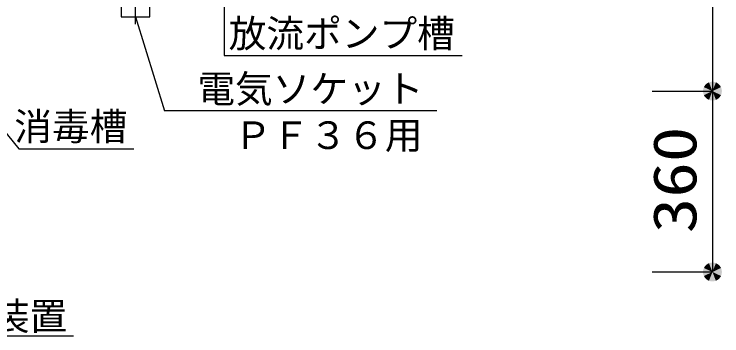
# Model space of a CAD drawing. Units: millimetres, scale not verified. Extents: x -8093 to 8093, y -5792 to 5792.
# Drawn here: x -3802 to -2393, y -525 to 115 of the extents above; entities that cross this region are included whole.
import ezdxf
from ezdxf.enums import TextEntityAlignment as Align

# ---------------------------------------------------------------- set-up
doc = ezdxf.new("R2010")
doc.units = ezdxf.units.MM
doc.header["$LTSCALE"] = 30
doc.linetypes.add('LONG_CHAIN', pattern=[21, 18, -1, 1, -1])
doc.layers.add('0-1_00クル-フ-0躯体', color=3, linetype='Continuous', lineweight=25)
doc.layers.add('0-4_00クル-フ-6寸法', color=132, linetype='Continuous', lineweight=25)
doc.styles.add('ＭＳ ゴシック', font='')
doc.styles.get('ＭＳ ゴシック').set_extended_font_data('MS Gothic')

msp = doc.modelspace()

# ---------------------------------------------------------------- linework, layer by layer
at = {"layer": '0-1_00クル-フ-0躯体', "linetype": 'LONG_CHAIN'}
msp.add_line((-3560.41, 95.53), (-3560.41, 1023.35), dxfattribs=at)
at = {"layer": '0-1_00クル-フ-0躯体', "color": 4}
for p, q in [((-3383.71, 483.71), (-3383.71, 32.62)), ((-4289.16, 462.74), (-3792.75, -152.91)), ((-3560.41, 109.5), (-3502.41, -77.48)), ((-3383.71, 32.62), (-2910.3, 32.62)), ((-2960.51, -77.48), (-3502.41, -77.48)), ((-3792.75, -152.91), (-3563.64, -152.91)), ((-4214.44, -525.11), (-3683.75, -525.11))]:
    msp.add_line(p, q, dxfattribs=at)
at = {"layer": '0-1_00クル-フ-0躯体'}
msp.add_lwpolyline([(-3531.66, 109.5), (-3531.66, 133.5), (-3589.16, 133.5), (-3589.16, 109.5)], close=True, dxfattribs=at)
at = {"layer": '0-4_00クル-フ-6寸法', "color": 4}
for p, q in [((-2412.18, 1162), (-2412.18, -38)), ((-2532.18, -38), (-2412.18, -38)), ((-2532.18, -38), (-2412.18, -38)), ((-2412.18, -38), (-2412.18, -398)), ((-2532.18, -398), (-2412.18, -398))]:
    msp.add_line(p, q, dxfattribs=at)
at = {"layer": '0-4_00クル-フ-6寸法'}
for points in [[(-2412.18, -38), (-2429.14, -30.02), (-2428.01, -27.96)], [(-2412.18, -38), (-2429.14, -30.02), (-2428.01, -27.96)], [(-2412.18, -38), (-2428.01, -27.96), (-2426.62, -26.05)], [(-2412.18, -38), (-2428.01, -27.96), (-2426.62, -26.05)], [(-2412.18, -38), (-2426.62, -26.05), (-2425.01, -24.33)], [(-2412.18, -38), (-2426.62, -26.05), (-2425.01, -24.33)], [(-2412.18, -38), (-2425.01, -24.33), (-2423.2, -22.83)], [(-2412.18, -38), (-2425.01, -24.33), (-2423.2, -22.83)], [(-2412.18, -38), (-2423.2, -22.83), (-2421.21, -21.57)], [(-2412.18, -38), (-2423.2, -22.83), (-2421.21, -21.57)], [(-2412.18, -38), (-2421.21, -21.57), (-2419.08, -20.57)], [(-2412.18, -38), (-2421.21, -21.57), (-2419.08, -20.57)], [(-2412.18, -38), (-2419.08, -20.57), (-2416.84, -19.84)], [(-2412.18, -38), (-2419.08, -20.57), (-2416.84, -19.84)], [(-2412.18, -38), (-2416.84, -19.84), (-2414.53, -19.4)], [(-2412.18, -38), (-2416.84, -19.84), (-2414.53, -19.4)], [(-2412.18, -38), (-2414.53, -19.4), (-2412.18, -19.25)], [(-2412.18, -38), (-2414.53, -19.4), (-2412.18, -19.25)], [(-2412.18, -38), (-2412.18, -19.25), (-2409.83, -19.4)], [(-2412.18, -38), (-2412.18, -19.25), (-2409.83, -19.4)], [(-2412.18, -38), (-2409.83, -19.4), (-2407.51, -19.84)], [(-2412.18, -38), (-2409.83, -19.4), (-2407.51, -19.84)], [(-2412.18, -38), (-2407.51, -19.84), (-2405.27, -20.57)], [(-2412.18, -38), (-2407.51, -19.84), (-2405.27, -20.57)], [(-2412.18, -38), (-2405.27, -20.57), (-2403.14, -21.57)], [(-2412.18, -38), (-2405.27, -20.57), (-2403.14, -21.57)], [(-2412.18, -38), (-2403.14, -21.57), (-2401.15, -22.83)], [(-2412.18, -38), (-2403.14, -21.57), (-2401.15, -22.83)], [(-2412.18, -38), (-2401.15, -22.83), (-2399.34, -24.33)], [(-2412.18, -38), (-2401.15, -22.83), (-2399.34, -24.33)], [(-2412.18, -38), (-2399.34, -24.33), (-2397.73, -26.05)], [(-2412.18, -38), (-2399.34, -24.33), (-2397.73, -26.05)], [(-2412.18, -38), (-2397.73, -26.05), (-2396.34, -27.96)], [(-2412.18, -38), (-2397.73, -26.05), (-2396.34, -27.96)], [(-2412.18, -38), (-2396.34, -27.96), (-2395.21, -30.02)], [(-2412.18, -38), (-2396.34, -27.96), (-2395.21, -30.02)], [(-2412.18, -38), (-2430.89, -36.83), (-2430.59, -34.49)], [(-2412.18, -38), (-2430.89, -36.83), (-2430.59, -34.49)], [(-2412.18, -38), (-2430.89, -39.18), (-2430.89, -36.83)], [(-2412.18, -38), (-2430.89, -39.18), (-2430.89, -36.83)], [(-2412.18, -38), (-2430.59, -41.52), (-2430.89, -39.18)], [(-2412.18, -38), (-2430.59, -41.52), (-2430.89, -39.18)], [(-2412.18, -38), (-2430.59, -34.49), (-2430.01, -32.21)], [(-2412.18, -38), (-2430.59, -34.49), (-2430.01, -32.21)], [(-2412.18, -38), (-2430.01, -43.8), (-2430.59, -41.52)], [(-2412.18, -38), (-2430.01, -43.8), (-2430.59, -41.52)], [(-2412.18, -38), (-2430.01, -32.21), (-2429.14, -30.02)], [(-2412.18, -38), (-2430.01, -32.21), (-2429.14, -30.02)], [(-2412.18, -38), (-2429.14, -45.99), (-2430.01, -43.8)], [(-2412.18, -38), (-2429.14, -45.99), (-2430.01, -43.8)], [(-2412.18, -38), (-2428.01, -48.05), (-2429.14, -45.99)], [(-2412.18, -38), (-2428.01, -48.05), (-2429.14, -45.99)], [(-2412.18, -38), (-2426.62, -49.95), (-2428.01, -48.05)], [(-2412.18, -38), (-2426.62, -49.95), (-2428.01, -48.05)], [(-2412.18, -38), (-2425.01, -51.67), (-2426.62, -49.95)], [(-2412.18, -38), (-2425.01, -51.67), (-2426.62, -49.95)], [(-2412.18, -38), (-2423.2, -53.17), (-2425.01, -51.67)], [(-2412.18, -38), (-2423.2, -53.17), (-2425.01, -51.67)], [(-2412.18, -38), (-2421.21, -54.43), (-2423.2, -53.17)], [(-2412.18, -38), (-2421.21, -54.43), (-2423.2, -53.17)], [(-2412.18, -38), (-2419.08, -55.44), (-2421.21, -54.43)], [(-2412.18, -38), (-2419.08, -55.44), (-2421.21, -54.43)], [(-2412.18, -38), (-2416.84, -56.16), (-2419.08, -55.44)], [(-2412.18, -38), (-2416.84, -56.16), (-2419.08, -55.44)], [(-2412.18, -38), (-2414.53, -56.6), (-2416.84, -56.16)], [(-2412.18, -38), (-2414.53, -56.6), (-2416.84, -56.16)], [(-2412.18, -38), (-2412.18, -56.75), (-2414.53, -56.6)], [(-2412.18, -38), (-2412.18, -56.75), (-2414.53, -56.6)], [(-2412.18, -38), (-2395.21, -30.02), (-2394.34, -32.21)], [(-2412.18, -38), (-2395.21, -30.02), (-2394.34, -32.21)], [(-2412.18, -38), (-2394.34, -32.21), (-2393.76, -34.49)], [(-2412.18, -38), (-2394.34, -32.21), (-2393.76, -34.49)], [(-2412.18, -38), (-2393.76, -34.49), (-2393.46, -36.83)], [(-2412.18, -38), (-2393.76, -34.49), (-2393.46, -36.83)], [(-2412.18, -38), (-2393.46, -36.83), (-2393.46, -39.18)], [(-2412.18, -38), (-2393.46, -36.83), (-2393.46, -39.18)], [(-2412.18, -38), (-2409.83, -56.6), (-2412.18, -56.75)], [(-2412.18, -38), (-2407.51, -56.16), (-2409.83, -56.6)], [(-2412.18, -38), (-2405.27, -55.44), (-2407.51, -56.16)], [(-2412.18, -38), (-2403.14, -54.43), (-2405.27, -55.44)], [(-2412.18, -38), (-2401.15, -53.17), (-2403.14, -54.43)], [(-2412.18, -38), (-2399.34, -51.67), (-2401.15, -53.17)], [(-2412.18, -38), (-2397.73, -49.95), (-2399.34, -51.67)], [(-2412.18, -38), (-2396.34, -48.05), (-2397.73, -49.95)], [(-2412.18, -38), (-2395.21, -45.99), (-2396.34, -48.05)], [(-2412.18, -38), (-2394.34, -43.8), (-2395.21, -45.99)], [(-2412.18, -38), (-2393.76, -41.52), (-2394.34, -43.8)], [(-2412.18, -38), (-2393.46, -39.18), (-2393.76, -41.52)], [(-2412.18, -38), (-2409.83, -56.6), (-2412.18, -56.75)], [(-2412.18, -38), (-2407.51, -56.16), (-2409.83, -56.6)], [(-2412.18, -38), (-2405.27, -55.44), (-2407.51, -56.16)], [(-2412.18, -38), (-2403.14, -54.43), (-2405.27, -55.44)], [(-2412.18, -38), (-2401.15, -53.17), (-2403.14, -54.43)], [(-2412.18, -38), (-2399.34, -51.67), (-2401.15, -53.17)], [(-2412.18, -38), (-2397.73, -49.95), (-2399.34, -51.67)], [(-2412.18, -38), (-2396.34, -48.05), (-2397.73, -49.95)], [(-2412.18, -38), (-2395.21, -45.99), (-2396.34, -48.05)], [(-2412.18, -38), (-2394.34, -43.8), (-2395.21, -45.99)], [(-2412.18, -38), (-2393.76, -41.52), (-2394.34, -43.8)], [(-2412.18, -38), (-2393.46, -39.18), (-2393.76, -41.52)], [(-2412.18, -398), (-2419.08, -380.57), (-2416.84, -379.84)], [(-2412.18, -398), (-2416.84, -379.84), (-2414.53, -379.4)], [(-2412.18, -398), (-2414.53, -379.4), (-2412.18, -379.25)], [(-2412.18, -398), (-2412.18, -379.25), (-2409.83, -379.4)], [(-2412.18, -398), (-2409.83, -379.4), (-2407.51, -379.84)], [(-2412.18, -398), (-2407.51, -379.84), (-2405.27, -380.57)], [(-2412.18, -398), (-2430.59, -394.49), (-2430.01, -392.21)], [(-2412.18, -398), (-2430.01, -392.21), (-2429.14, -390.02)], [(-2412.18, -398), (-2429.14, -390.02), (-2428.01, -387.96)], [(-2412.18, -398), (-2428.01, -387.96), (-2426.62, -386.05)], [(-2412.18, -398), (-2426.62, -386.05), (-2425.01, -384.33)], [(-2412.18, -398), (-2425.01, -384.33), (-2423.2, -382.83)], [(-2412.18, -398), (-2423.2, -382.83), (-2421.21, -381.57)], [(-2412.18, -398), (-2421.21, -381.57), (-2419.08, -380.57)], [(-2412.18, -398), (-2405.27, -380.57), (-2403.14, -381.57)], [(-2412.18, -398), (-2403.14, -381.57), (-2401.15, -382.83)], [(-2412.18, -398), (-2401.15, -382.83), (-2399.34, -384.33)], [(-2412.18, -398), (-2399.34, -384.33), (-2397.73, -386.05)], [(-2412.18, -398), (-2397.73, -386.05), (-2396.34, -387.96)], [(-2412.18, -398), (-2396.34, -387.96), (-2395.21, -390.02)], [(-2412.18, -398), (-2395.21, -390.02), (-2394.34, -392.21)], [(-2412.18, -398), (-2394.34, -392.21), (-2393.76, -394.49)], [(-2412.18, -398), (-2430.89, -396.83), (-2430.59, -394.49)], [(-2412.18, -398), (-2430.89, -399.18), (-2430.89, -396.83)], [(-2412.18, -398), (-2430.59, -401.52), (-2430.89, -399.18)], [(-2412.18, -398), (-2430.01, -403.8), (-2430.59, -401.52)], [(-2412.18, -398), (-2429.14, -405.99), (-2430.01, -403.8)], [(-2412.18, -398), (-2428.01, -408.05), (-2429.14, -405.99)], [(-2412.18, -398), (-2426.62, -409.95), (-2428.01, -408.05)], [(-2412.18, -398), (-2425.01, -411.67), (-2426.62, -409.95)], [(-2412.18, -398), (-2423.2, -413.17), (-2425.01, -411.67)], [(-2412.18, -398), (-2421.21, -414.43), (-2423.2, -413.17)], [(-2412.18, -398), (-2419.08, -415.44), (-2421.21, -414.43)], [(-2412.18, -398), (-2416.84, -416.16), (-2419.08, -415.44)], [(-2412.18, -398), (-2414.53, -416.6), (-2416.84, -416.16)], [(-2412.18, -398), (-2412.18, -416.75), (-2414.53, -416.6)], [(-2412.18, -398), (-2393.76, -394.49), (-2393.46, -396.83)], [(-2412.18, -398), (-2393.46, -396.83), (-2393.46, -399.18)], [(-2412.18, -398), (-2409.83, -416.6), (-2412.18, -416.75)], [(-2412.18, -398), (-2407.51, -416.16), (-2409.83, -416.6)], [(-2412.18, -398), (-2405.27, -415.44), (-2407.51, -416.16)], [(-2412.18, -398), (-2403.14, -414.43), (-2405.27, -415.44)], [(-2412.18, -398), (-2401.15, -413.17), (-2403.14, -414.43)], [(-2412.18, -398), (-2399.34, -411.67), (-2401.15, -413.17)], [(-2412.18, -398), (-2397.73, -409.95), (-2399.34, -411.67)], [(-2412.18, -398), (-2396.34, -408.05), (-2397.73, -409.95)], [(-2412.18, -398), (-2395.21, -405.99), (-2396.34, -408.05)], [(-2412.18, -398), (-2394.34, -403.8), (-2395.21, -405.99)], [(-2412.18, -398), (-2393.76, -401.52), (-2394.34, -403.8)], [(-2412.18, -398), (-2393.46, -399.18), (-2393.76, -401.52)]]:
    msp.add_solid(points, dxfattribs=at)

# ---------------------------------------------------------------- texts
at = {"layer": '0-1_00クル-フ-0躯体', "color": 4, "style": 'ＭＳ ゴシック'}
for s, p in [('放流ポンプ槽', (-3374.84, 32.62)), ('\u3000電気ソケット\u3000', (-3512.33, -77.48)), ('消毒槽', (-3801.54, -152.29)), ('\u3000ＰＦ３６用', (-3439.18, -169.74)), ('処理水移送装置', (-4221.3, -529.87))]:
    msp.add_text(s, height=54.99, dxfattribs=at).set_placement(p, align=Align.BOTTOM_LEFT)
at = {"layer": '0-4_00クル-フ-6寸法', "color": 3, "style": 'ＭＳ ゴシック', "width": 1.2}
msp.add_text('360', height=86.66, rotation=90, dxfattribs=at).set_placement((-2418.02, -320.86), align=Align.BOTTOM_LEFT)

doc.saveas('drawing.dxf')
